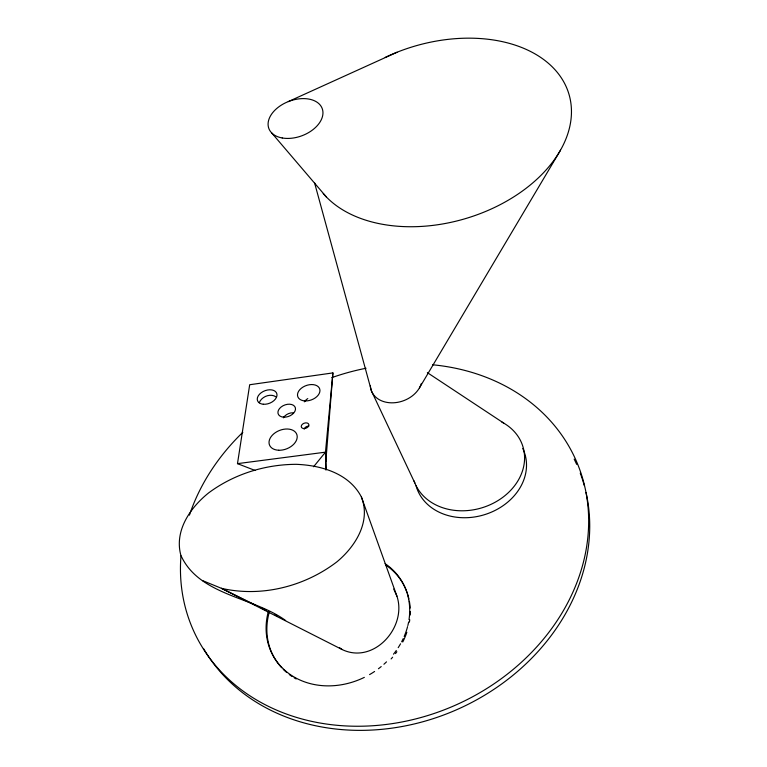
<?xml version="1.0" encoding="UTF-8"?>
<svg xmlns="http://www.w3.org/2000/svg" width="767" height="767" viewBox="0 0 767 767"><rect width="100%" height="100%" fill="white"/><g stroke="black" fill="none" stroke-linecap="round" stroke-linejoin="round"><path stroke-width="1.15" d="M326.004 469.471L325.822 461.475L332.907 372.906L249.687 384.737L237.482 463.642L255.19 470.497M325.956 470.094L325.476 452.166L332.907 372.906M419.472 387.834L560.485 150.236M313.588 466.748L325.476 452.166L237.482 463.642M288.287 101.599L397.038 52.242M202.651 580.648L221.395 588.308L342.111 649.534C373.673 664.768 407.315 627.185 396.932 596.189L361.372 496.939C349.09 473.306 321.105 465.281 296.244 464.323C264.941 464.418 233.839 474.179 208.643 492.893C190.235 507.629 174.119 530.793 180.887 555.394C199.084 595.633 253.359 596.86 285.64 620.522M255.756 605.23L221.395 588.308C261.384 597.512 304.547 586.582 336.924 561.827C355.466 546.459 371.151 521.435 361.372 496.939M261.125 607.867L266.494 610.513M275.085 614.741L277.232 615.805M427.372 372.647L503.775 423.135M339.455 647.626L342.111 649.534M271.662 132.883L326.445 197.042M414.861 483.018L371.487 391.055L314.528 182.709M393.711 589.027L396.932 596.189M325.476 452.166L325.822 461.475M580.255 473.105A208.336 174.799 -24 0 1 584.301 485.578M586.046 492.558A208.336 174.799 -24 0 1 450.402 712.37A208.336 174.799 -24 0 1 203.476 648.47M574.176 459.126A208.336 174.799 -24 0 1 576.669 464.39M432.626 364.776A209.343 175.164 -24 0 1 585.269 554.138A209.343 175.164 -24 0 1 358.63 726.244A209.343 175.164 -24 0 1 180.983 555.874M189.43 515.156A209.343 175.164 -24 0 1 242.832 432.31M331.785 377.632A209.343 175.164 -24 0 1 366.051 368.256M501.877 422.08A57.074 46.624 -16.8 0 1 500.142 499.202A57.074 46.624 -16.8 0 1 414.084 480.957M421.39 383.423A26.567 20.536 -19.8 0 1 393.49 402.8A26.567 20.536 -19.8 0 1 370.356 385.801M385.226 57.4A134.676 89.883 -16.5 0 1 558.606 74.054A134.676 89.883 -16.5 0 1 498.809 205.364A134.676 89.883 -16.5 0 1 323.233 193.514M407.43 593.591A74.255 63.709 -30.4 0 1 408.916 599.017M409.367 601.251A74.255 63.709 -30.4 0 1 410.172 608.068M410.287 611.51A74.255 63.709 -30.4 0 1 410.192 615.019M409.751 619.746A74.255 63.709 -30.4 0 1 409.396 622.114M406.846 632.286A74.255 63.709 -30.4 0 1 402.761 642.008M396.865 651.749A74.255 63.709 -30.4 0 1 395.513 653.599M392.627 657.204A74.255 63.709 -30.4 0 1 391.112 658.939M296.196 678.977A74.255 63.709 -30.4 0 1 294.154 677.798M292.169 676.552A74.255 63.709 -30.4 0 1 289.312 674.548M286.628 672.419A74.255 63.709 -30.4 0 1 283.272 669.351M281.681 667.712A74.255 63.709 -30.4 0 1 269.418 611.587M385.686 564.963A74.255 63.709 -30.4 0 1 407.076 592.536M522.739 448.446A56.681 46.499 -16.7 0 1 486.949 513.88A56.681 46.499 -16.7 0 1 416.078 485.818M385.101 563.649A74.361 63.757 -30.3 0 1 409.012 619.65M408.619 622.008A74.361 63.757 -30.3 0 1 407.852 625.527M407.574 626.62A74.361 63.757 -30.3 0 1 404.18 636.466M403.212 638.623A74.361 63.757 -30.3 0 1 401.64 641.787M400.537 643.801A74.361 63.757 -30.3 0 1 398.198 647.655M396.271 650.493A74.361 63.757 -30.3 0 1 393.49 654.174M386.491 661.863A74.361 63.757 -30.3 0 1 383.912 664.26M381.218 666.561A74.361 63.757 -30.3 0 1 378.428 668.747M374.593 671.48A74.361 63.757 -30.3 0 1 369.579 674.586M364.335 677.376A74.361 63.757 -30.3 0 1 290.415 674.663A74.361 63.757 -30.3 0 1 268.354 611.452M283.368 417.833A9.022 6.951 -25.4 0 1 293.09 412.799M259.265 402.742A10.192 7.737 -25.9 0 1 275.765 396.769M304.211 429.137A3.94 3.068 -24.8 0 1 308.833 426.107M304.317 401.831A11.447 8.811 -24 0 1 307.797 398.581M282.227 137.974A28.484 18.389 -20.6 0 0 322.955 112.49A28.484 18.389 -20.6 0 0 281.393 105.079A28.484 18.389 -20.6 0 0 282.227 137.974M263.321 404.247A10.268 6.673 -21.3 0 0 276.925 394.085A10.268 6.673 -21.3 0 0 261.144 392.771A10.268 6.673 -21.3 0 0 263.321 404.247M303.79 428.561A3.969 2.665 -20.5 0 0 308.842 424.477A3.969 2.665 -20.5 0 0 302.582 424.093A3.969 2.665 -20.5 0 0 303.79 428.561M305.036 400.92A11.63 7.632 -19.9 0 0 319.762 389.109A11.63 7.632 -19.9 0 0 301.373 388.207A11.63 7.632 -19.9 0 0 305.036 400.92M278.709 450.248A14.65 9.866 -21.5 0 0 296.925 434.774A14.65 9.866 -21.5 0 0 273.723 433.873A14.65 9.866 -21.5 0 0 278.709 450.248M283.713 417.171A9.127 6.021 -20.9 0 0 295.372 407.843A9.127 6.021 -20.9 0 0 281.058 407.047A9.127 6.021 -20.9 0 0 283.713 417.171"/></g></svg>
